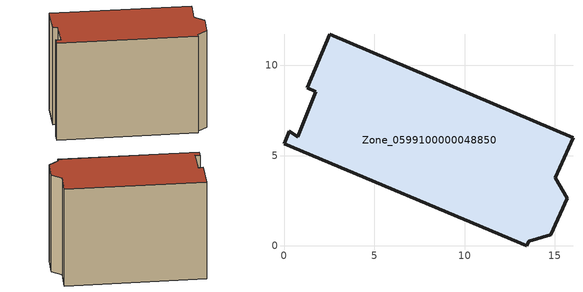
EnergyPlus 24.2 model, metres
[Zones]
Zone_0599100000048850
 floor ground (C_G): 0.76,6.05 1.77,8.55 1.29,8.75 2.53,11.73 16,6 15.03,3.77 15.68,2.64 14.78,0.63 13.55,0.27 13.44,0 0,5.65 0.29,6.35 z0
 wall outside (C_F): 16,6 2.53,11.73 1.29,8.75 1.77,8.55 0.76,6.05 0.29,6.35 0,5.65 13.44,0 13.55,0.27 14.78,0.63 15.68,2.64 15.03,3.77 16,6 z0:11.21
 roof outside (C_R): 1.77,8.55 0.76,6.05 0.29,6.35 0,5.65 13.44,0 13.55,0.27 14.78,0.63 15.68,2.64 15.03,3.77 16,6 2.53,11.73 1.29,8.75 z11.21
[BUILDING]
Pand.0599100000048850: North Axis=0; Terrain=City; Loads Convergence Tolerance Value=0.04; Temperature Convergence Tolerance Value=0.4; Solar Distribution=FullExterior; Maximum Number of Warmup Days=25; Minimum Number of Warmup Days=1
[Site:Location]
Rotterdam.The.Hague.AP_ZH_NLD Design_Conditions: Latitude=51.96; Longitude=4.45; Time Zone=1; Elevation=-4.5
[SITE:GROUNDTEMPERATURE:BUILDINGSURFACE]
18, 18, 18, 18, 18, 18, 18, 18, 18, 18, 18, 18
[MATERIAL] Thermal Absorptance=0.9; Solar Absorptance=0.7; Visible Absorptance=0.7
Name | Roughness | Thickness | Conductivity | Density | Specific Heat
G.TI.1946 | MediumSmooth | 0.15 | 1 | 540 | 1210
F.TI.1946 | Rough | 0.3 | 0.857143 | 1920 | 840
R.TI.1946 | MediumRough | 0.2 | 0.1 | 1500 | 1000
[CONSTRUCTION]
C_G: G.TI.1946
C_F: F.TI.1946
C_R: R.TI.1946
[ZONE]
Zone_0599100000048850: Type=1; Multiplier=1; Ceiling Height=Autocalculate; Volume=Autocalculate; Floor Area=autocalculate; Part of Total Floor Area=Yes
[ZONEINFILTRATION:DESIGNFLOWRATE]
Infil_Zone_0599100000048850: Zone or ZoneList or Space or SpaceList=Zone_0599100000048850; Schedule=AlwaysOn; Design Flow Rate Calculation Method=Flow/Area; Flow Rate per Floor Area=0.003; Constant Term Coefficient=1; Temperature Term Coefficient=0; Velocity Term Coefficient=0; Velocity Squared Term Coefficient=0
[HVACTEMPLATE:ZONE:IDEALLOADSAIRSYSTEM]
Zone_0599100000048850: Maximum Heating Supply Air Temperature=50; Minimum Cooling Supply Air Temperature=13; Maximum Heating Supply Air Humidity Ratio=0.0156; Minimum Cooling Supply Air Humidity Ratio=0.0077; Heating Limit=NoLimit; Cooling Limit=NoLimit; Dehumidification Control Type=ConstantSensibleHeatRatio; Cooling Sensible Heat Ratio=0.7; Dehumidification Setpoint=60; Humidification Control Type=None; Humidification Setpoint=30; Outdoor Air Method=None; Outdoor Air Flow Rate per Person=0.00944; Outdoor Air Flow Rate per Zone Floor Area=0; Outdoor Air Flow Rate per Zone=0; Demand Controlled Ventilation Type=None; Outdoor Air Economizer Type=NoEconomizer; Heat Recovery Type=None; Sensible Heat Recovery Effectiveness=0.7; Latent Heat Recovery Effectiveness=0.65
[ZONECONTROL:THERMOSTAT]
ThermostatControl_Zone_0599100000048850: Zone or ZoneList=Zone_0599100000048850; Control Type Schedule=DualSetpointControlType; Control 1=Thermostat_Zone_0599100000048850; Temperature Difference Between Cutout And Setpoint=0
[THERMOSTATSETPOINT:DUALSETPOINT]
Thermostat_Zone_0599100000048850: Heating Setpoint Temperature Schedule=HeatingSetpoint_Zone_0599100000048850; Cooling Setpoint Temperature Schedule=CoolingSetpoint_Zone_0599100000048850
[SCHEDULE:COMPACT]
HeatingSetpoint_Zone_0599100000048850: Through: 12/31, For: AllDays, Until: 24:00, 21
CoolingSetpoint_Zone_0599100000048850: Through: 12/31, For: AllDays, Until: 24:00, 24
DualSetpointControlType: Through: 12/31, For: AllDays, Until: 24:00, 4
AlwaysOn: Through: 12/31, For: AllDays, Until: 24:00, 1
